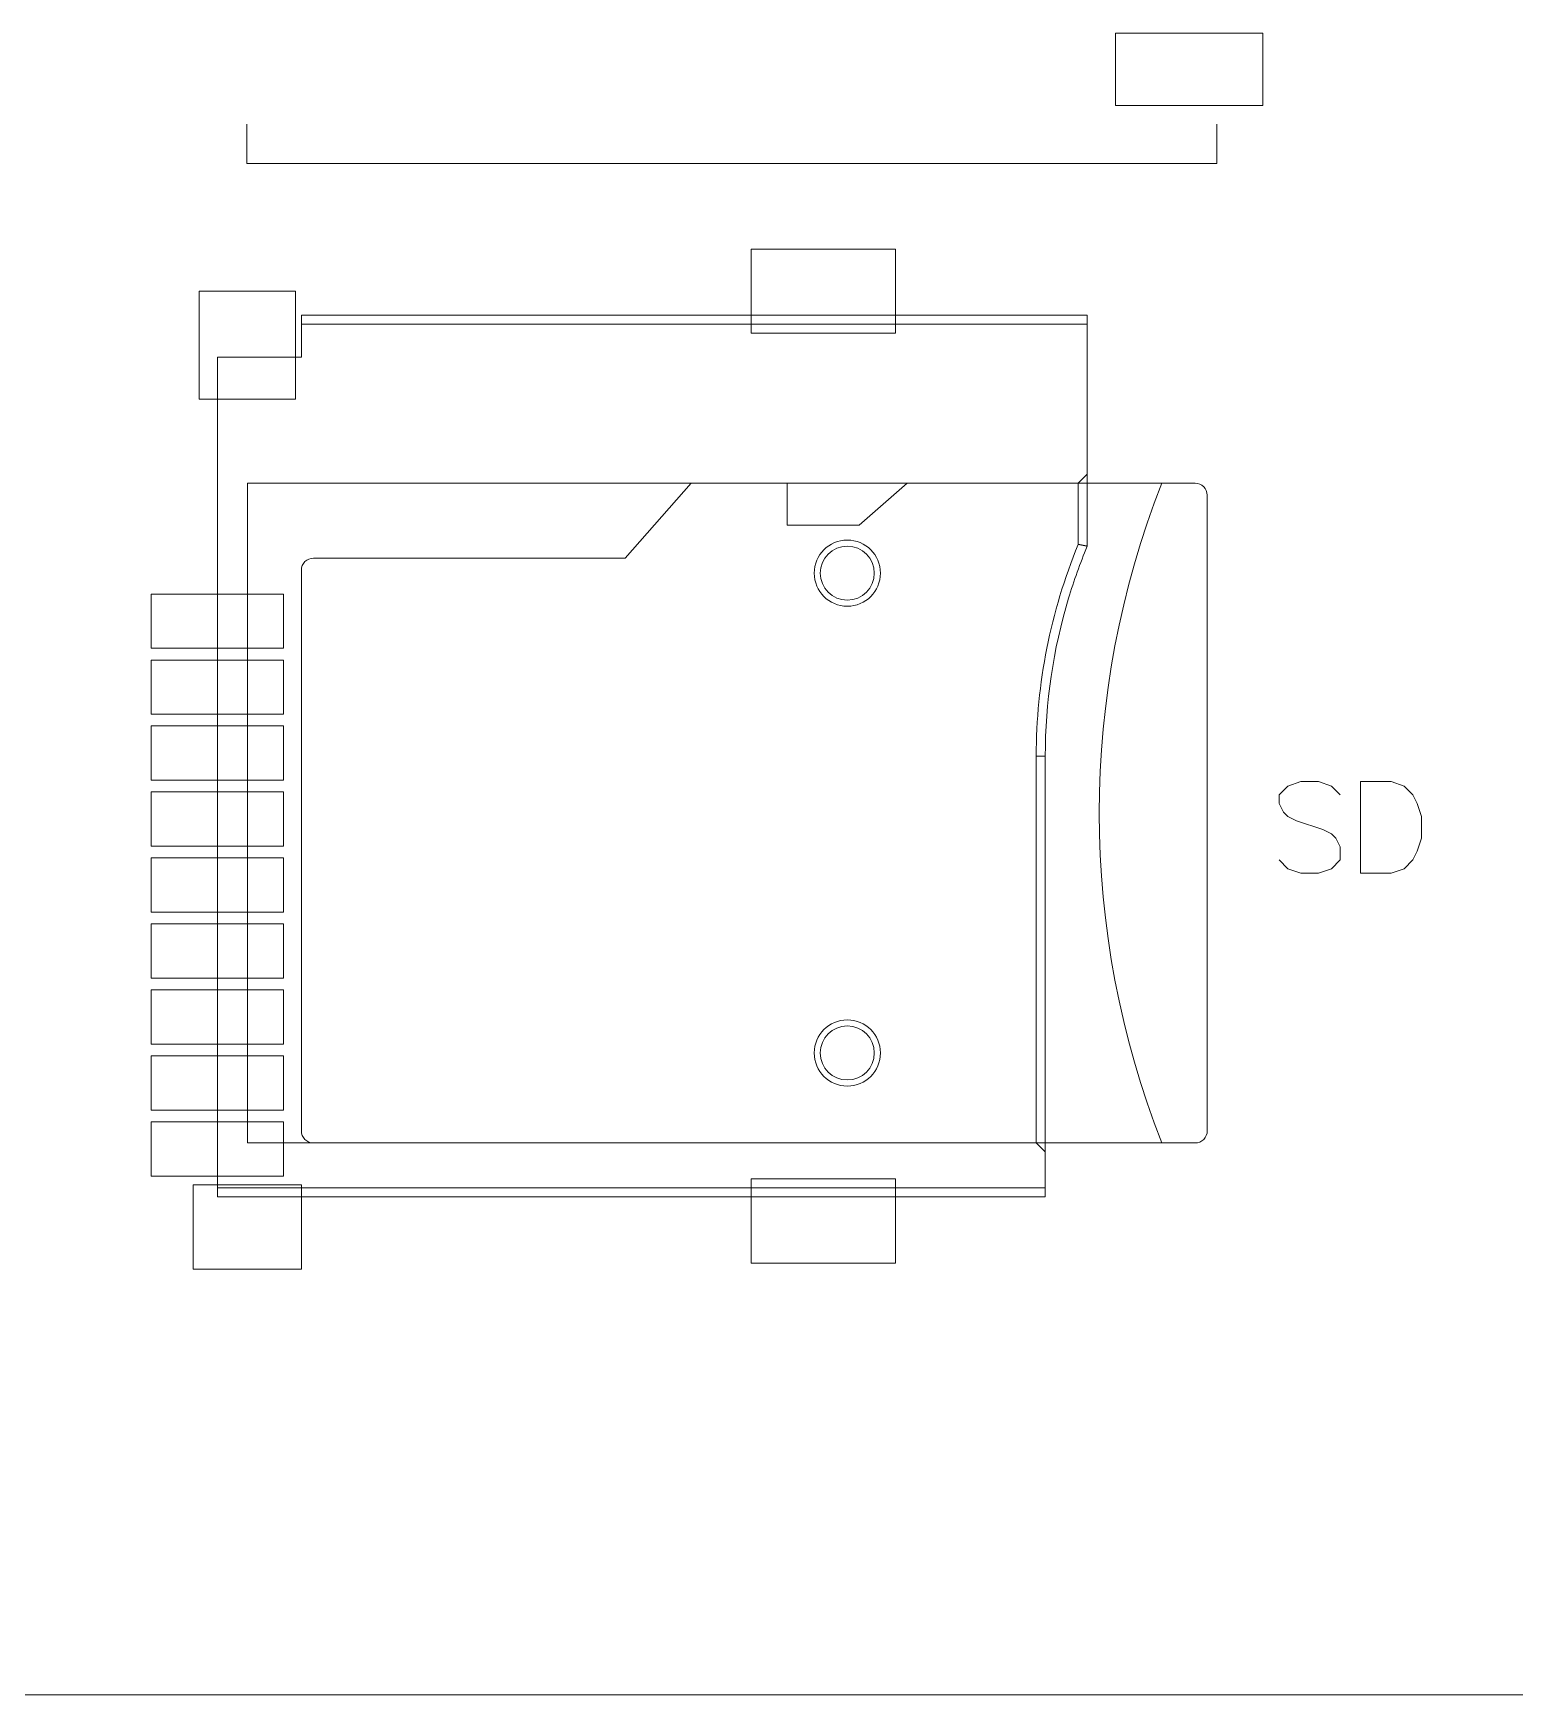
# Model space of a CAD drawing. Header units: millimetres. Extents: x -105 to 95, y -39 to 71.
# Drawn here: x -19.5 to 5.2, y -39.48 to -11.78 of the extents above; entities that cross this region are included whole.
import ezdxf

# ---------------------------------------------------------------- set-up
doc = ezdxf.new("R2010")
doc.units = ezdxf.units.MM
doc.header["$MEASUREMENT"] = 0
for name, color, linetype in [('KeepOutLayer', 7, 'Continuous'), ('MultiLayer', 7, 'Continuous'), ('TopOverlay', 7, 'Continuous')]:
    doc.layers.add(name, color=color, linetype=linetype)

msp = doc.modelspace()

# ---------------------------------------------------------------- linework, layer by layer
at = {"layer": 'KeepOutLayer', "lineweight": 9}
msp.add_open_spline([(-104.7259, -39.4797), (-104.7259, -39.4797), (95.2741, -39.4797), (95.2741, -39.4797)], degree=3, dxfattribs=at)
at = {"layer": 'MultiLayer', "lineweight": 9}
for points in [[(-1.4525, -11.7781), (-1.4525, -11.7781), (-1.4525, -12.9813), (-1.4525, -12.9813)], [(1.0007, -11.7781), (1.0007, -11.7781), (-1.4525, -11.7781), (-1.4525, -11.7781)], [(1.0007, -12.9813), (1.0007, -12.9813), (1.0007, -11.7781), (1.0007, -11.7781)], [(-1.4525, -12.9813), (-1.4525, -12.9813), (1.0007, -12.9813), (1.0007, -12.9813)], [(-15.9344, -13.948), (-15.9344, -13.948), (-15.9344, -13.2961), (-15.9344, -13.2961)], [(0.2329, -13.948), (0.2329, -13.948), (0.2329, -13.2958), (0.2329, -13.2958)], [(-15.9344, -13.948), (-15.9344, -13.948), (0.2329, -13.948), (0.2329, -13.948)], [(-5.1243, -15.3781), (-5.1243, -15.3781), (-7.5275, -15.3781), (-7.5275, -15.3781)], [(-7.5275, -15.3781), (-7.5275, -15.3781), (-7.5275, -16.7813), (-7.5275, -16.7813)], [(-5.1243, -16.7813), (-5.1243, -16.7813), (-5.1243, -15.3781), (-5.1243, -15.3781)], [(-15.1243, -16.0781), (-15.1243, -16.0781), (-16.7275, -16.0781), (-16.7275, -16.0781)], [(-16.7275, -16.0781), (-16.7275, -16.0781), (-16.7275, -17.8813), (-16.7275, -17.8813)], [(-15.1243, -17.8813), (-15.1243, -17.8813), (-15.1243, -16.0781), (-15.1243, -16.0781)], [(-15.0259, -17.1797), (-15.0259, -17.1797), (-15.0259, -16.4797), (-15.0259, -16.4797)], [(-15.0259, -16.4797), (-15.0259, -16.4797), (-2.1824, -16.4797), (-2.1824, -16.4797)], [(-2.1824, -16.4797), (-2.1824, -16.4797), (-1.9259, -16.4797), (-1.9259, -16.4797)], [(-1.9259, -20.3297), (-1.9259, -20.3297), (-1.9259, -16.4797), (-1.9259, -16.4797)], [(-15.0259, -16.6297), (-15.0259, -16.6297), (-1.9259, -16.6297), (-1.9259, -16.6297)], [(-7.5275, -16.7813), (-7.5275, -16.7813), (-5.1243, -16.7813), (-5.1243, -16.7813)], [(-16.4259, -17.1797), (-16.4259, -17.1797), (-15.0259, -17.1797), (-15.0259, -17.1797)], [(-16.4259, -31.1797), (-16.4259, -31.1797), (-16.4259, -17.1797), (-16.4259, -17.1797)], [(-16.7275, -17.8813), (-16.7275, -17.8813), (-15.1243, -17.8813), (-15.1243, -17.8813)], [(-15.9259, -19.2797), (-15.9259, -19.2797), (-1.9259, -19.2797), (-1.9259, -19.2797)], [(-15.9259, -30.2797), (-15.9259, -30.2797), (-15.9259, -19.2797), (-15.9259, -19.2797)], [(-9.6259, -20.5297), (-9.6259, -20.5297), (-8.5259, -19.2797), (-8.5259, -19.2797)], [(-6.9259, -19.9797), (-6.9259, -19.9797), (-6.9259, -19.2797), (-6.9259, -19.2797)], [(-5.7259, -19.9797), (-5.7259, -19.9797), (-4.9259, -19.2797), (-4.9259, -19.2797)], [(-2.0759, -19.2797), (-2.0759, -19.2797), (-1.9259, -19.1297), (-1.9259, -19.1297)], [(-2.0759, -20.2998), (-2.0759, -20.2998), (-2.0759, -19.2797), (-2.0759, -19.2797)], [(-0.6822, -19.2822), (-2.0738, -22.8151), (-2.0738, -26.7443), (-0.6822, -30.2772)], [(-1.9259, -19.2797), (-1.9259, -19.2797), (-0.1259, -19.2797), (-0.1259, -19.2797)], [(0.0741, -19.4797), (0.0741, -19.3692), (-0.0155, -19.2797), (-0.1259, -19.2797)], [(0.0741, -30.0797), (0.0741, -30.0797), (0.0741, -19.4797), (0.0741, -19.4797)], [(-6.9259, -19.9797), (-6.9259, -19.9797), (-5.7259, -19.9797), (-5.7259, -19.9797)], [(-2.078, -20.3048), (-2.5388, -21.4228), (-2.7759, -22.6204), (-2.7759, -23.8297)], [(-1.9271, -20.3326), (-2.0452, -20.6162), (-2.1488, -20.9055), (-2.2375, -21.1995)], [(-2.076, -20.2999), (-2.076, -20.2999), (-2.0752, -20.3), (-2.0752, -20.3)], [(-2.0752, -20.3), (-2.0752, -20.3), (-2.0743, -20.3002), (-2.0743, -20.3002)], [(-2.0743, -20.3002), (-2.0743, -20.3002), (-2.0735, -20.3003), (-2.0735, -20.3003)], [(-2.0735, -20.3003), (-2.0735, -20.3003), (-2.0728, -20.3005), (-2.0728, -20.3005)], [(-2.0728, -20.3005), (-2.0728, -20.3005), (-2.072, -20.3006), (-2.072, -20.3006)], [(-2.072, -20.3006), (-2.072, -20.3006), (-2.0712, -20.3008), (-2.0712, -20.3008)], [(-2.0712, -20.3008), (-2.0712, -20.3008), (-2.0704, -20.3009), (-2.0704, -20.3009)], [(-2.0704, -20.3009), (-2.0704, -20.3009), (-2.0697, -20.3011), (-2.0697, -20.3011)], [(-2.0697, -20.3011), (-2.0697, -20.3011), (-2.0689, -20.3012), (-2.0689, -20.3012)], [(-2.0689, -20.3012), (-2.0689, -20.3012), (-2.068, -20.3014), (-2.068, -20.3014)], [(-2.068, -20.3014), (-2.068, -20.3014), (-2.0672, -20.3015), (-2.0672, -20.3015)], [(-2.0672, -20.3015), (-2.0672, -20.3015), (-2.0665, -20.3017), (-2.0665, -20.3017)], [(-2.0665, -20.3017), (-2.0665, -20.3017), (-2.0658, -20.3018), (-2.0658, -20.3018)], [(-2.0658, -20.3018), (-2.0658, -20.3018), (-2.0649, -20.302), (-2.0649, -20.302)], [(-2.0649, -20.302), (-2.0649, -20.302), (-2.0641, -20.3021), (-2.0641, -20.3021)], [(-2.0641, -20.3021), (-2.0641, -20.3021), (-2.0634, -20.3023), (-2.0634, -20.3023)], [(-2.0634, -20.3023), (-2.0634, -20.3023), (-2.0626, -20.3025), (-2.0626, -20.3025)], [(-2.0626, -20.3025), (-2.0626, -20.3025), (-2.0617, -20.3026), (-2.0617, -20.3026)], [(-2.0617, -20.3026), (-2.0617, -20.3026), (-2.061, -20.3028), (-2.061, -20.3028)], [(-2.061, -20.3028), (-2.061, -20.3028), (-2.0603, -20.303), (-2.0603, -20.303)], [(-2.0603, -20.303), (-2.0603, -20.303), (-2.0595, -20.3031), (-2.0595, -20.3031)], [(-2.0595, -20.3031), (-2.0595, -20.3031), (-2.0586, -20.3033), (-2.0586, -20.3033)], [(-2.0586, -20.3033), (-2.0586, -20.3033), (-2.0578, -20.3034), (-2.0578, -20.3034)], [(-2.0578, -20.3034), (-2.0578, -20.3034), (-2.0571, -20.3036), (-2.0571, -20.3036)], [(-2.0571, -20.3036), (-2.0571, -20.3036), (-2.0563, -20.3037), (-2.0563, -20.3037)], [(-2.0563, -20.3037), (-2.0563, -20.3037), (-2.0555, -20.3039), (-2.0555, -20.3039)], [(-2.0555, -20.3039), (-2.0555, -20.3039), (-2.0547, -20.304), (-2.0547, -20.304)], [(-2.0547, -20.304), (-2.0547, -20.304), (-2.054, -20.3042), (-2.054, -20.3042)], [(-2.054, -20.3042), (-2.054, -20.3042), (-2.0532, -20.3043), (-2.0532, -20.3043)], [(-2.0532, -20.3043), (-2.0532, -20.3043), (-2.0523, -20.3045), (-2.0523, -20.3045)], [(-2.0523, -20.3045), (-2.0523, -20.3045), (-2.0515, -20.3046), (-2.0515, -20.3046)], [(-2.0515, -20.3046), (-2.0515, -20.3046), (-2.0508, -20.3048), (-2.0508, -20.3048)], [(-2.0508, -20.3048), (-2.0508, -20.3048), (-2.0501, -20.3049), (-2.0501, -20.3049)], [(-2.0501, -20.3049), (-2.0501, -20.3049), (-2.0493, -20.3051), (-2.0493, -20.3051)], [(-2.0493, -20.3051), (-2.0493, -20.3051), (-2.0484, -20.3052), (-2.0484, -20.3052)], [(-2.0484, -20.3052), (-2.0484, -20.3052), (-2.0477, -20.3054), (-2.0477, -20.3054)], [(-2.0477, -20.3054), (-2.0477, -20.3054), (-2.0469, -20.3056), (-2.0469, -20.3056)], [(-2.0469, -20.3056), (-2.0469, -20.3056), (-2.0461, -20.3057), (-2.0461, -20.3057)], [(-2.0461, -20.3057), (-2.0461, -20.3057), (-2.0452, -20.3059), (-2.0452, -20.3059)], [(-2.0452, -20.3059), (-2.0452, -20.3059), (-2.0446, -20.306), (-2.0446, -20.306)], [(-2.0446, -20.306), (-2.0446, -20.306), (-2.0438, -20.3062), (-2.0438, -20.3062)], [(-2.0438, -20.3062), (-2.0438, -20.3062), (-2.043, -20.3064), (-2.043, -20.3064)], [(-2.043, -20.3064), (-2.043, -20.3064), (-2.0421, -20.3065), (-2.0421, -20.3065)], [(-2.0421, -20.3065), (-2.0421, -20.3065), (-2.0414, -20.3067), (-2.0414, -20.3067)], [(-2.0414, -20.3067), (-2.0414, -20.3067), (-2.0406, -20.3068), (-2.0406, -20.3068)], [(-2.0406, -20.3068), (-2.0406, -20.3068), (-2.0398, -20.307), (-2.0398, -20.307)], [(-2.0398, -20.307), (-2.0398, -20.307), (-2.039, -20.3071), (-2.039, -20.3071)], [(-2.039, -20.3071), (-2.039, -20.3071), (-2.0382, -20.3073), (-2.0382, -20.3073)], [(-2.0382, -20.3073), (-2.0382, -20.3073), (-2.0375, -20.3074), (-2.0375, -20.3074)], [(-2.0375, -20.3074), (-2.0375, -20.3074), (-2.0367, -20.3076), (-2.0367, -20.3076)], [(-2.0367, -20.3076), (-2.0367, -20.3076), (-2.0358, -20.3077), (-2.0358, -20.3077)], [(-2.0358, -20.3077), (-2.0358, -20.3077), (-2.035, -20.3079), (-2.035, -20.3079)], [(-2.035, -20.3079), (-2.035, -20.3079), (-2.0343, -20.308), (-2.0343, -20.308)], [(-2.0343, -20.308), (-2.0343, -20.308), (-2.0336, -20.3082), (-2.0336, -20.3082)], [(-2.0336, -20.3082), (-2.0336, -20.3082), (-2.0327, -20.3083), (-2.0327, -20.3083)], [(-2.0327, -20.3083), (-2.0327, -20.3083), (-2.0319, -20.3085), (-2.0319, -20.3085)], [(-2.0319, -20.3085), (-2.0319, -20.3085), (-2.0312, -20.3087), (-2.0312, -20.3087)], [(-2.0312, -20.3087), (-2.0312, -20.3087), (-2.0304, -20.3088), (-2.0304, -20.3088)], [(-2.0304, -20.3088), (-2.0304, -20.3088), (-2.0295, -20.309), (-2.0295, -20.309)], [(-2.0295, -20.309), (-2.0295, -20.309), (-2.0287, -20.3091), (-2.0287, -20.3091)], [(-2.0287, -20.3091), (-2.0287, -20.3091), (-2.0281, -20.3093), (-2.0281, -20.3093)], [(-2.0281, -20.3093), (-2.0281, -20.3093), (-2.0273, -20.3095), (-2.0273, -20.3095)], [(-2.0273, -20.3095), (-2.0273, -20.3095), (-2.0264, -20.3096), (-2.0264, -20.3096)], [(-2.0264, -20.3096), (-2.0264, -20.3096), (-2.0256, -20.3098), (-2.0256, -20.3098)], [(-2.0256, -20.3098), (-2.0256, -20.3098), (-2.0249, -20.3099), (-2.0249, -20.3099)], [(-2.0249, -20.3099), (-2.0249, -20.3099), (-2.0241, -20.3101), (-2.0241, -20.3101)], [(-2.0241, -20.3101), (-2.0241, -20.3101), (-2.0232, -20.3102), (-2.0232, -20.3102)], [(-2.0232, -20.3102), (-2.0232, -20.3102), (-2.0225, -20.3104), (-2.0225, -20.3104)], [(-2.0225, -20.3104), (-2.0225, -20.3104), (-2.0218, -20.3105), (-2.0218, -20.3105)], [(-2.0218, -20.3105), (-2.0218, -20.3105), (-2.021, -20.3107), (-2.021, -20.3107)], [(-2.021, -20.3107), (-2.021, -20.3107), (-2.0201, -20.3108), (-2.0201, -20.3108)], [(-2.0201, -20.3108), (-2.0201, -20.3108), (-2.0193, -20.311), (-2.0193, -20.311)], [(-2.0193, -20.311), (-2.0193, -20.311), (-2.0186, -20.3111), (-2.0186, -20.3111)], [(-2.0186, -20.3111), (-2.0186, -20.3111), (-2.0178, -20.3113), (-2.0178, -20.3113)], [(-2.0178, -20.3113), (-2.0178, -20.3113), (-2.017, -20.3115), (-2.017, -20.3115)], [(-2.017, -20.3115), (-2.017, -20.3115), (-2.0162, -20.3116), (-2.0162, -20.3116)], [(-2.0162, -20.3116), (-2.0162, -20.3116), (-2.0155, -20.3118), (-2.0155, -20.3118)], [(-2.0155, -20.3118), (-2.0155, -20.3118), (-2.0147, -20.3119), (-2.0147, -20.3119)], [(-2.0147, -20.3119), (-2.0147, -20.3119), (-2.0138, -20.3121), (-2.0138, -20.3121)], [(-2.0138, -20.3121), (-2.0138, -20.3121), (-2.013, -20.3122), (-2.013, -20.3122)], [(-2.013, -20.3122), (-2.013, -20.3122), (-2.0123, -20.3124), (-2.0123, -20.3124)], [(-2.0123, -20.3124), (-2.0123, -20.3124), (-2.0116, -20.3126), (-2.0116, -20.3126)], [(-2.0116, -20.3126), (-2.0116, -20.3126), (-2.0107, -20.3127), (-2.0107, -20.3127)], [(-2.0107, -20.3127), (-2.0107, -20.3127), (-2.0099, -20.3129), (-2.0099, -20.3129)], [(-2.0099, -20.3129), (-2.0099, -20.3129), (-2.0092, -20.313), (-2.0092, -20.313)], [(-2.0092, -20.313), (-2.0092, -20.313), (-2.0084, -20.3132), (-2.0084, -20.3132)], [(-2.0084, -20.3132), (-2.0084, -20.3132), (-2.0075, -20.3133), (-2.0075, -20.3133)], [(-2.0075, -20.3133), (-2.0075, -20.3133), (-2.0067, -20.3135), (-2.0067, -20.3135)], [(-2.0067, -20.3135), (-2.0067, -20.3135), (-2.0061, -20.3137), (-2.0061, -20.3137)], [(-2.0061, -20.3137), (-2.0061, -20.3137), (-2.0053, -20.3138), (-2.0053, -20.3138)], [(-2.0053, -20.3138), (-2.0053, -20.3138), (-2.0044, -20.314), (-2.0044, -20.314)], [(-2.0044, -20.314), (-2.0044, -20.314), (-2.0036, -20.3141), (-2.0036, -20.3141)], [(-2.0036, -20.3141), (-2.0036, -20.3141), (-2.0029, -20.3143), (-2.0029, -20.3143)], [(-2.0029, -20.3143), (-2.0029, -20.3143), (-2.0021, -20.3144), (-2.0021, -20.3144)], [(-2.0021, -20.3144), (-2.0021, -20.3144), (-2.0012, -20.3146), (-2.0012, -20.3146)], [(-2.0012, -20.3146), (-2.0012, -20.3146), (-2.0005, -20.3147), (-2.0005, -20.3147)], [(-2.0005, -20.3147), (-2.0005, -20.3147), (-1.9998, -20.3149), (-1.9998, -20.3149)], [(-1.9998, -20.3149), (-1.9998, -20.3149), (-1.999, -20.315), (-1.999, -20.315)], [(-1.999, -20.315), (-1.999, -20.315), (-1.9981, -20.3152), (-1.9981, -20.3152)], [(-1.9981, -20.3152), (-1.9981, -20.3152), (-1.9973, -20.3153), (-1.9973, -20.3153)], [(-1.9973, -20.3153), (-1.9973, -20.3153), (-1.9966, -20.3155), (-1.9966, -20.3155)], [(-1.9966, -20.3155), (-1.9966, -20.3155), (-1.9959, -20.3157), (-1.9959, -20.3157)], [(-1.9959, -20.3157), (-1.9959, -20.3157), (-1.995, -20.3159), (-1.995, -20.3159)], [(-1.995, -20.3159), (-1.995, -20.3159), (-1.9942, -20.316), (-1.9942, -20.316)], [(-1.9942, -20.316), (-1.9942, -20.316), (-1.9935, -20.3162), (-1.9935, -20.3162)], [(-1.9935, -20.3162), (-1.9935, -20.3162), (-1.9927, -20.3163), (-1.9927, -20.3163)], [(-1.9927, -20.3163), (-1.9927, -20.3163), (-1.9918, -20.3165), (-1.9918, -20.3165)], [(-1.9918, -20.3165), (-1.9918, -20.3165), (-1.991, -20.3166), (-1.991, -20.3166)], [(-1.991, -20.3166), (-1.991, -20.3166), (-1.9904, -20.3168), (-1.9904, -20.3168)], [(-1.9904, -20.3168), (-1.9904, -20.3168), (-1.9896, -20.3169), (-1.9896, -20.3169)], [(-1.9896, -20.3169), (-1.9896, -20.3169), (-1.9887, -20.3171), (-1.9887, -20.3171)], [(-1.9887, -20.3171), (-1.9887, -20.3171), (-1.9879, -20.3172), (-1.9879, -20.3172)], [(-1.9879, -20.3172), (-1.9879, -20.3172), (-1.9872, -20.3174), (-1.9872, -20.3174)], [(-1.9872, -20.3174), (-1.9872, -20.3174), (-1.9864, -20.3176), (-1.9864, -20.3176)], [(-1.9864, -20.3176), (-1.9864, -20.3176), (-1.9855, -20.3177), (-1.9855, -20.3177)], [(-1.9855, -20.3177), (-1.9855, -20.3177), (-1.9848, -20.3179), (-1.9848, -20.3179)], [(-1.9848, -20.3179), (-1.9848, -20.3179), (-1.9841, -20.318), (-1.9841, -20.318)], [(-1.9841, -20.318), (-1.9841, -20.318), (-1.9833, -20.3182), (-1.9833, -20.3182)], [(-1.9833, -20.3182), (-1.9833, -20.3182), (-1.9824, -20.3183), (-1.9824, -20.3183)], [(-1.9824, -20.3183), (-1.9824, -20.3183), (-1.9816, -20.3185), (-1.9816, -20.3185)], [(-1.9816, -20.3185), (-1.9816, -20.3185), (-1.9809, -20.3186), (-1.9809, -20.3186)], [(-1.9809, -20.3186), (-1.9809, -20.3186), (-1.9801, -20.3188), (-1.9801, -20.3188)], [(-1.9801, -20.3188), (-1.9801, -20.3188), (-1.9793, -20.319), (-1.9793, -20.319)], [(-1.9793, -20.319), (-1.9793, -20.319), (-1.9785, -20.3192), (-1.9785, -20.3192)], [(-1.9785, -20.3192), (-1.9785, -20.3192), (-1.9778, -20.3193), (-1.9778, -20.3193)], [(-1.9778, -20.3193), (-1.9778, -20.3193), (-1.977, -20.3195), (-1.977, -20.3195)], [(-1.977, -20.3195), (-1.977, -20.3195), (-1.9761, -20.3196), (-1.9761, -20.3196)], [(-1.9761, -20.3196), (-1.9761, -20.3196), (-1.9753, -20.3198), (-1.9753, -20.3198)], [(-1.9753, -20.3198), (-1.9753, -20.3198), (-1.9747, -20.3199), (-1.9747, -20.3199)], [(-1.9747, -20.3199), (-1.9747, -20.3199), (-1.9739, -20.3201), (-1.9739, -20.3201)], [(-1.9739, -20.3201), (-1.9739, -20.3201), (-1.9731, -20.3202), (-1.9731, -20.3202)], [(-1.9731, -20.3202), (-1.9731, -20.3202), (-1.9722, -20.3204), (-1.9722, -20.3204)], [(-1.9722, -20.3204), (-1.9722, -20.3204), (-1.9715, -20.3205), (-1.9715, -20.3205)], [(-1.9715, -20.3205), (-1.9715, -20.3205), (-1.9707, -20.3207), (-1.9707, -20.3207)], [(-1.9707, -20.3207), (-1.9707, -20.3207), (-1.9699, -20.3209), (-1.9699, -20.3209)], [(-1.9699, -20.3209), (-1.9699, -20.3209), (-1.9691, -20.321), (-1.9691, -20.321)], [(-1.9691, -20.321), (-1.9691, -20.321), (-1.9684, -20.3212), (-1.9684, -20.3212)], [(-1.9684, -20.3212), (-1.9684, -20.3212), (-1.9676, -20.3213), (-1.9676, -20.3213)], [(-1.9676, -20.3213), (-1.9676, -20.3213), (-1.9668, -20.3215), (-1.9668, -20.3215)], [(-1.9668, -20.3215), (-1.9668, -20.3215), (-1.9659, -20.3216), (-1.9659, -20.3216)], [(-1.9659, -20.3216), (-1.9659, -20.3216), (-1.9652, -20.3218), (-1.9652, -20.3218)], [(-1.9652, -20.3218), (-1.9652, -20.3218), (-1.9644, -20.3219), (-1.9644, -20.3219)], [(-1.9644, -20.3219), (-1.9644, -20.3219), (-1.9637, -20.3222), (-1.9637, -20.3222)], [(-1.9637, -20.3222), (-1.9637, -20.3222), (-1.9628, -20.3223), (-1.9628, -20.3223)], [(-1.9628, -20.3223), (-1.9628, -20.3223), (-1.962, -20.3225), (-1.962, -20.3225)], [(-1.962, -20.3225), (-1.962, -20.3225), (-1.9613, -20.3226), (-1.9613, -20.3226)], [(-1.9613, -20.3226), (-1.9613, -20.3226), (-1.9605, -20.3228), (-1.9605, -20.3228)], [(-1.9605, -20.3228), (-1.9605, -20.3228), (-1.9596, -20.3229), (-1.9596, -20.3229)], [(-1.9596, -20.3229), (-1.9596, -20.3229), (-1.9588, -20.3231), (-1.9588, -20.3231)], [(-1.9588, -20.3231), (-1.9588, -20.3231), (-1.9582, -20.3232), (-1.9582, -20.3232)], [(-1.9582, -20.3232), (-1.9582, -20.3232), (-1.9574, -20.3234), (-1.9574, -20.3234)], [(-1.9574, -20.3234), (-1.9574, -20.3234), (-1.9565, -20.3235), (-1.9565, -20.3235)], [(-1.9565, -20.3235), (-1.9565, -20.3235), (-1.9557, -20.3237), (-1.9557, -20.3237)], [(-1.9557, -20.3237), (-1.9557, -20.3237), (-1.955, -20.3239), (-1.955, -20.3239)], [(-1.955, -20.3239), (-1.955, -20.3239), (-1.9542, -20.324), (-1.9542, -20.324)], [(-1.9542, -20.324), (-1.9542, -20.324), (-1.9534, -20.3242), (-1.9534, -20.3242)], [(-1.9534, -20.3242), (-1.9534, -20.3242), (-1.9526, -20.3243), (-1.9526, -20.3243)], [(-1.9526, -20.3243), (-1.9526, -20.3243), (-1.9519, -20.3245), (-1.9519, -20.3245)], [(-1.9519, -20.3245), (-1.9519, -20.3245), (-1.9511, -20.3246), (-1.9511, -20.3246)], [(-1.9511, -20.3246), (-1.9511, -20.3246), (-1.9502, -20.3248), (-1.9502, -20.3248)], [(-1.9502, -20.3248), (-1.9502, -20.3248), (-1.9494, -20.3249), (-1.9494, -20.3249)], [(-1.9494, -20.3249), (-1.9494, -20.3249), (-1.9487, -20.3252), (-1.9487, -20.3252)], [(-1.9487, -20.3252), (-1.9487, -20.3252), (-1.948, -20.3253), (-1.948, -20.3253)], [(-1.948, -20.3253), (-1.948, -20.3253), (-1.9471, -20.3255), (-1.9471, -20.3255)], [(-1.9471, -20.3255), (-1.9471, -20.3255), (-1.9463, -20.3256), (-1.9463, -20.3256)], [(-1.9463, -20.3256), (-1.9463, -20.3256), (-1.9456, -20.3258), (-1.9456, -20.3258)], [(-1.9456, -20.3258), (-1.9456, -20.3258), (-1.9448, -20.3259), (-1.9448, -20.3259)], [(-1.9448, -20.3259), (-1.9448, -20.3259), (-1.9439, -20.3261), (-1.9439, -20.3261)], [(-1.9439, -20.3261), (-1.9439, -20.3261), (-1.9431, -20.3262), (-1.9431, -20.3262)], [(-1.9431, -20.3262), (-1.9431, -20.3262), (-1.9425, -20.3264), (-1.9425, -20.3264)], [(-1.9425, -20.3264), (-1.9425, -20.3264), (-1.9417, -20.3266), (-1.9417, -20.3266)], [(-1.9417, -20.3266), (-1.9417, -20.3266), (-1.9408, -20.3267), (-1.9408, -20.3267)], [(-1.9408, -20.3267), (-1.9408, -20.3267), (-1.94, -20.3269), (-1.94, -20.3269)], [(-1.94, -20.3269), (-1.94, -20.3269), (-1.9393, -20.327), (-1.9393, -20.327)], [(-1.9393, -20.327), (-1.9393, -20.327), (-1.9385, -20.3272), (-1.9385, -20.3272)], [(-1.9385, -20.3272), (-1.9385, -20.3272), (-1.9377, -20.3273), (-1.9377, -20.3273)], [(-1.9377, -20.3273), (-1.9377, -20.3273), (-1.9369, -20.3275), (-1.9369, -20.3275)], [(-1.9369, -20.3275), (-1.9369, -20.3275), (-1.9362, -20.3276), (-1.9362, -20.3276)], [(-1.9362, -20.3276), (-1.9362, -20.3276), (-1.9354, -20.3278), (-1.9354, -20.3278)], [(-1.9354, -20.3278), (-1.9354, -20.3278), (-1.9345, -20.3279), (-1.9345, -20.3279)], [(-1.9345, -20.3279), (-1.9345, -20.3279), (-1.9337, -20.3281), (-1.9337, -20.3281)], [(-1.9337, -20.3281), (-1.9337, -20.3281), (-1.933, -20.3283), (-1.933, -20.3283)], [(-1.933, -20.3283), (-1.933, -20.3283), (-1.9323, -20.3285), (-1.9323, -20.3285)], [(-1.9323, -20.3285), (-1.9323, -20.3285), (-1.9314, -20.3286), (-1.9314, -20.3286)], [(-1.9314, -20.3286), (-1.9314, -20.3286), (-1.9306, -20.3288), (-1.9306, -20.3288)], [(-1.9306, -20.3288), (-1.9306, -20.3288), (-1.9299, -20.3289), (-1.9299, -20.3289)], [(-1.9299, -20.3289), (-1.9299, -20.3289), (-1.9291, -20.3291), (-1.9291, -20.3291)], [(-1.9291, -20.3291), (-1.9291, -20.3291), (-1.9282, -20.3292), (-1.9282, -20.3292)], [(-1.9282, -20.3292), (-1.9282, -20.3292), (-1.9274, -20.3294), (-1.9274, -20.3294)], [(-1.9274, -20.3294), (-1.9274, -20.3294), (-1.9268, -20.3295), (-1.9268, -20.3295)], [(-1.9268, -20.3295), (-1.9268, -20.3295), (-1.926, -20.3297), (-1.926, -20.3297)], [(-15.0259, -30.0797), (-15.0259, -30.0797), (-15.0259, -20.7297), (-15.0259, -20.7297)], [(-14.8259, -20.5297), (-14.8259, -20.5297), (-9.6259, -20.5297), (-9.6259, -20.5297)], [(-15.3243, -21.1281), (-15.3243, -21.1281), (-17.5275, -21.1281), (-17.5275, -21.1281)], [(-17.5275, -21.1281), (-17.5275, -21.1281), (-17.5275, -22.0313), (-17.5275, -22.0313)], [(-15.3243, -22.0313), (-15.3243, -22.0313), (-15.3243, -21.1281), (-15.3243, -21.1281)], [(-2.2375, -21.1995), (-2.4951, -22.0525), (-2.6259, -22.9387), (-2.6259, -23.8297)], [(-17.5275, -22.0313), (-17.5275, -22.0313), (-15.3243, -22.0313), (-15.3243, -22.0313)], [(-15.3243, -22.2281), (-15.3243, -22.2281), (-17.5275, -22.2281), (-17.5275, -22.2281)], [(-17.5275, -22.2281), (-17.5275, -22.2281), (-17.5275, -23.1313), (-17.5275, -23.1313)], [(-15.3243, -23.1313), (-15.3243, -23.1313), (-15.3243, -22.2281), (-15.3243, -22.2281)], [(-17.5275, -23.1313), (-17.5275, -23.1313), (-15.3243, -23.1313), (-15.3243, -23.1313)], [(-15.3243, -23.3281), (-15.3243, -23.3281), (-17.5275, -23.3281), (-17.5275, -23.3281)], [(-17.5275, -23.3281), (-17.5275, -23.3281), (-17.5275, -24.2313), (-17.5275, -24.2313)], [(-15.3243, -24.2313), (-15.3243, -24.2313), (-15.3243, -23.3281), (-15.3243, -23.3281)], [(-2.7759, -30.2797), (-2.7759, -30.2797), (-2.7759, -23.8297), (-2.7759, -23.8297)], [(-2.7759, -23.8297), (-2.7759, -23.8297), (-2.6259, -23.8297), (-2.6259, -23.8297)], [(-2.6259, -31.1797), (-2.6259, -31.1797), (-2.6259, -23.8297), (-2.6259, -23.8297)], [(-17.5275, -24.2313), (-17.5275, -24.2313), (-15.3243, -24.2313), (-15.3243, -24.2313)], [(-15.3243, -24.4281), (-15.3243, -24.4281), (-17.5275, -24.4281), (-17.5275, -24.4281)], [(-17.5275, -24.4281), (-17.5275, -24.4281), (-17.5275, -25.3313), (-17.5275, -25.3313)], [(-15.3243, -25.3313), (-15.3243, -25.3313), (-15.3243, -24.4281), (-15.3243, -24.4281)], [(-17.5275, -25.3313), (-17.5275, -25.3313), (-15.3243, -25.3313), (-15.3243, -25.3313)], [(-15.3243, -25.5281), (-15.3243, -25.5281), (-17.5275, -25.5281), (-17.5275, -25.5281)], [(-17.5275, -25.5281), (-17.5275, -25.5281), (-17.5275, -26.4313), (-17.5275, -26.4313)], [(-15.3243, -26.4313), (-15.3243, -26.4313), (-15.3243, -25.5281), (-15.3243, -25.5281)], [(-17.5275, -26.4313), (-17.5275, -26.4313), (-15.3243, -26.4313), (-15.3243, -26.4313)], [(-15.3243, -26.6281), (-15.3243, -26.6281), (-17.5275, -26.6281), (-17.5275, -26.6281)], [(-17.5275, -26.6281), (-17.5275, -26.6281), (-17.5275, -27.5313), (-17.5275, -27.5313)], [(-15.3243, -27.5313), (-15.3243, -27.5313), (-15.3243, -26.6281), (-15.3243, -26.6281)], [(-17.5275, -27.5313), (-17.5275, -27.5313), (-15.3243, -27.5313), (-15.3243, -27.5313)], [(-15.3243, -27.7281), (-15.3243, -27.7281), (-17.5275, -27.7281), (-17.5275, -27.7281)], [(-17.5275, -27.7281), (-17.5275, -27.7281), (-17.5275, -28.6313), (-17.5275, -28.6313)], [(-15.3243, -28.6313), (-15.3243, -28.6313), (-15.3243, -27.7281), (-15.3243, -27.7281)], [(-17.5275, -28.6313), (-17.5275, -28.6313), (-15.3243, -28.6313), (-15.3243, -28.6313)], [(-15.3243, -28.8281), (-15.3243, -28.8281), (-17.5275, -28.8281), (-17.5275, -28.8281)], [(-17.5275, -28.8281), (-17.5275, -28.8281), (-17.5275, -29.7313), (-17.5275, -29.7313)], [(-15.3243, -29.7313), (-15.3243, -29.7313), (-15.3243, -28.8281), (-15.3243, -28.8281)], [(-17.5275, -29.7313), (-17.5275, -29.7313), (-15.3243, -29.7313), (-15.3243, -29.7313)], [(-15.3243, -29.9281), (-15.3243, -29.9281), (-17.5275, -29.9281), (-17.5275, -29.9281)], [(-17.5275, -29.9281), (-17.5275, -29.9281), (-17.5275, -30.8313), (-17.5275, -30.8313)], [(-15.3243, -30.8313), (-15.3243, -30.8313), (-15.3243, -29.9281), (-15.3243, -29.9281)], [(-15.9259, -30.2797), (-15.9259, -30.2797), (-2.503, -30.2797), (-2.503, -30.2797)], [(-2.7759, -30.2797), (-2.7759, -30.2797), (-2.6259, -30.4297), (-2.6259, -30.4297)], [(-2.503, -30.2797), (-2.503, -30.2797), (-0.1259, -30.2797), (-0.1259, -30.2797)], [(-17.5275, -30.8313), (-17.5275, -30.8313), (-15.3243, -30.8313), (-15.3243, -30.8313)], [(-15.0243, -30.9781), (-15.0243, -30.9781), (-16.8275, -30.9781), (-16.8275, -30.9781)], [(-16.8275, -30.9781), (-16.8275, -30.9781), (-16.8275, -32.3813), (-16.8275, -32.3813)], [(-15.0243, -32.3813), (-15.0243, -32.3813), (-15.0243, -30.9781), (-15.0243, -30.9781)], [(-5.1243, -30.8781), (-5.1243, -30.8781), (-7.5275, -30.8781), (-7.5275, -30.8781)], [(-7.5275, -30.8781), (-7.5275, -30.8781), (-7.5275, -32.2813), (-7.5275, -32.2813)], [(-5.1243, -32.2813), (-5.1243, -32.2813), (-5.1243, -30.8781), (-5.1243, -30.8781)], [(-16.4259, -31.0297), (-16.4259, -31.0297), (-2.6259, -31.0297), (-2.6259, -31.0297)], [(-16.4259, -31.1797), (-16.4259, -31.1797), (-2.6259, -31.1797), (-2.6259, -31.1797)], [(-16.8275, -32.3813), (-16.8275, -32.3813), (-15.0243, -32.3813), (-15.0243, -32.3813)], [(-7.5275, -32.2813), (-7.5275, -32.2813), (-5.1243, -32.2813), (-5.1243, -32.2813)]]:
    msp.add_open_spline(points, degree=3, dxfattribs=at)
for points, knots in [([(-5.9259, -20.2281), (-6.2305, -20.2281), (-6.4775, -20.4751), (-6.4775, -20.7797), (-6.4775, -20.7797), (-6.4775, -21.0843), (-6.2305, -21.3313), (-5.9259, -21.3313), (-5.9259, -21.3313), (-5.6213, -21.3313), (-5.3743, -21.0844), (-5.3743, -20.7797), (-5.3743, -20.7797), (-5.3743, -20.4751), (-5.6213, -20.2281), (-5.9259, -20.2281)], [0, 0, 0, 0, 0.2, 0.2, 0.2, 0.2, 0.4, 0.4, 0.4, 0.4, 0.6, 0.6, 0.6, 0.6, 1, 1, 1, 1]), ([(-5.9259, -20.3297), (-6.1744, -20.3297), (-6.3759, -20.5312), (-6.3759, -20.7797), (-6.3759, -20.7797), (-6.3759, -21.0282), (-6.1744, -21.2297), (-5.9259, -21.2297), (-5.9259, -21.2297), (-5.6774, -21.2297), (-5.4759, -21.0282), (-5.4759, -20.7797), (-5.4759, -20.7797), (-5.4759, -20.5312), (-5.6774, -20.3297), (-5.9259, -20.3297)], [0, 0, 0, 0, 0.2, 0.2, 0.2, 0.2, 0.4, 0.4, 0.4, 0.4, 0.6, 0.6, 0.6, 0.6, 1, 1, 1, 1]), ([(-14.8259, -20.5297), (-14.879, -20.5297), (-14.9298, -20.5508), (-14.9673, -20.5883), (-14.9673, -20.5883), (-15.0048, -20.6258), (-15.0259, -20.6767), (-15.0259, -20.7297)], [0, 0, 0, 0, 0.3333333, 0.3333333, 0.3333333, 0.3333333, 1, 1, 1, 1]), ([(-5.9259, -28.2281), (-6.2305, -28.2281), (-6.4775, -28.4751), (-6.4775, -28.7797), (-6.4775, -28.7797), (-6.4775, -29.0843), (-6.2305, -29.3313), (-5.9259, -29.3313), (-5.9259, -29.3313), (-5.6213, -29.3313), (-5.3743, -29.0843), (-5.3743, -28.7797), (-5.3743, -28.7797), (-5.3743, -28.4751), (-5.6213, -28.2281), (-5.9259, -28.2281)], [0, 0, 0, 0, 0.2, 0.2, 0.2, 0.2, 0.4, 0.4, 0.4, 0.4, 0.6, 0.6, 0.6, 0.6, 1, 1, 1, 1]), ([(-5.9259, -28.3297), (-6.1744, -28.3297), (-6.3759, -28.5312), (-6.3759, -28.7797), (-6.3759, -28.7797), (-6.3759, -29.0282), (-6.1744, -29.2297), (-5.9259, -29.2297), (-5.9259, -29.2297), (-5.6774, -29.2297), (-5.4759, -29.0282), (-5.4759, -28.7797), (-5.4759, -28.7797), (-5.4759, -28.5312), (-5.6774, -28.3297), (-5.9259, -28.3297)], [0, 0, 0, 0, 0.2, 0.2, 0.2, 0.2, 0.4, 0.4, 0.4, 0.4, 0.6, 0.6, 0.6, 0.6, 1, 1, 1, 1]), ([(-15.0259, -30.0797), (-15.0259, -30.1327), (-15.0048, -30.1836), (-14.9673, -30.2211), (-14.9673, -30.2211), (-14.9298, -30.2586), (-14.879, -30.2797), (-14.8259, -30.2797)], [0, 0, 0, 0, 0.3333333, 0.3333333, 0.3333333, 0.3333333, 1, 1, 1, 1]), ([(-0.1259, -30.2797), (-0.0729, -30.2797), (-0.022, -30.2586), (0.0155, -30.2211), (0.0155, -30.2211), (0.053, -30.1836), (0.0741, -30.1327), (0.0741, -30.0797)], [0, 0, 0, 0, 0.3333333, 0.3333333, 0.3333333, 0.3333333, 1, 1, 1, 1])]:
    msp.add_open_spline(points, degree=3, knots=knots, dxfattribs=at)
at = {"layer": 'TopOverlay', "color": 6, "lineweight": 9}
for points in [[(1.4192, -24.3286), (1.4192, -24.3286), (1.2741, -24.4737), (1.2741, -24.4737)], [(1.6369, -24.256), (1.6369, -24.256), (1.4192, -24.3286), (1.4192, -24.3286)], [(1.9271, -24.256), (1.9271, -24.256), (1.6369, -24.256), (1.6369, -24.256)], [(2.1448, -24.3286), (2.1448, -24.3286), (1.9271, -24.256), (1.9271, -24.256)], [(2.2899, -24.4737), (2.2899, -24.4737), (2.1448, -24.3286), (2.1448, -24.3286)], [(2.6309, -24.256), (2.6309, -24.256), (2.6309, -25.7797), (2.6309, -25.7797)], [(2.6309, -24.256), (2.6309, -24.256), (3.1388, -24.256), (3.1388, -24.256)], [(3.1388, -24.256), (3.1388, -24.256), (3.3565, -24.3286), (3.3565, -24.3286)], [(3.3565, -24.3286), (3.3565, -24.3286), (3.5016, -24.4737), (3.5016, -24.4737)], [(1.2741, -24.4737), (1.2741, -24.4737), (1.2741, -24.6188), (1.2741, -24.6188)], [(1.2741, -24.6188), (1.2741, -24.6188), (1.3467, -24.7639), (1.3467, -24.7639)], [(3.5016, -24.4737), (3.5016, -24.4737), (3.5741, -24.6188), (3.5741, -24.6188)], [(3.5741, -24.6188), (3.5741, -24.6188), (3.6467, -24.8365), (3.6467, -24.8365)], [(1.3467, -24.7639), (1.3467, -24.7639), (1.4192, -24.8365), (1.4192, -24.8365)], [(1.4192, -24.8365), (1.4192, -24.8365), (1.5643, -24.909), (1.5643, -24.909)], [(1.5643, -24.909), (1.5643, -24.909), (1.9997, -25.0541), (1.9997, -25.0541)], [(3.6467, -24.8365), (3.6467, -24.8365), (3.6467, -25.1992), (3.6467, -25.1992)], [(1.9997, -25.0541), (1.9997, -25.0541), (2.1448, -25.1267), (2.1448, -25.1267)], [(2.1448, -25.1267), (2.1448, -25.1267), (2.2173, -25.1992), (2.2173, -25.1992)], [(2.2173, -25.1992), (2.2173, -25.1992), (2.2899, -25.3444), (2.2899, -25.3444)], [(3.6467, -25.1992), (3.6467, -25.1992), (3.5741, -25.4169), (3.5741, -25.4169)], [(2.2899, -25.3444), (2.2899, -25.3444), (2.2899, -25.562), (2.2899, -25.562)], [(3.5741, -25.4169), (3.5741, -25.4169), (3.5016, -25.562), (3.5016, -25.562)], [(1.4192, -25.7071), (1.4192, -25.7071), (1.2741, -25.562), (1.2741, -25.562)], [(1.6369, -25.7797), (1.6369, -25.7797), (1.4192, -25.7071), (1.4192, -25.7071)], [(2.1448, -25.7071), (2.1448, -25.7071), (1.9271, -25.7797), (1.9271, -25.7797)], [(2.2899, -25.562), (2.2899, -25.562), (2.1448, -25.7071), (2.1448, -25.7071)], [(3.3565, -25.7071), (3.3565, -25.7071), (3.1388, -25.7797), (3.1388, -25.7797)], [(3.5016, -25.562), (3.5016, -25.562), (3.3565, -25.7071), (3.3565, -25.7071)], [(1.9271, -25.7797), (1.9271, -25.7797), (1.6369, -25.7797), (1.6369, -25.7797)], [(3.1388, -25.7797), (3.1388, -25.7797), (2.6309, -25.7797), (2.6309, -25.7797)]]:
    msp.add_open_spline(points, degree=3, dxfattribs=at)

doc.saveas('drawing.dxf')
